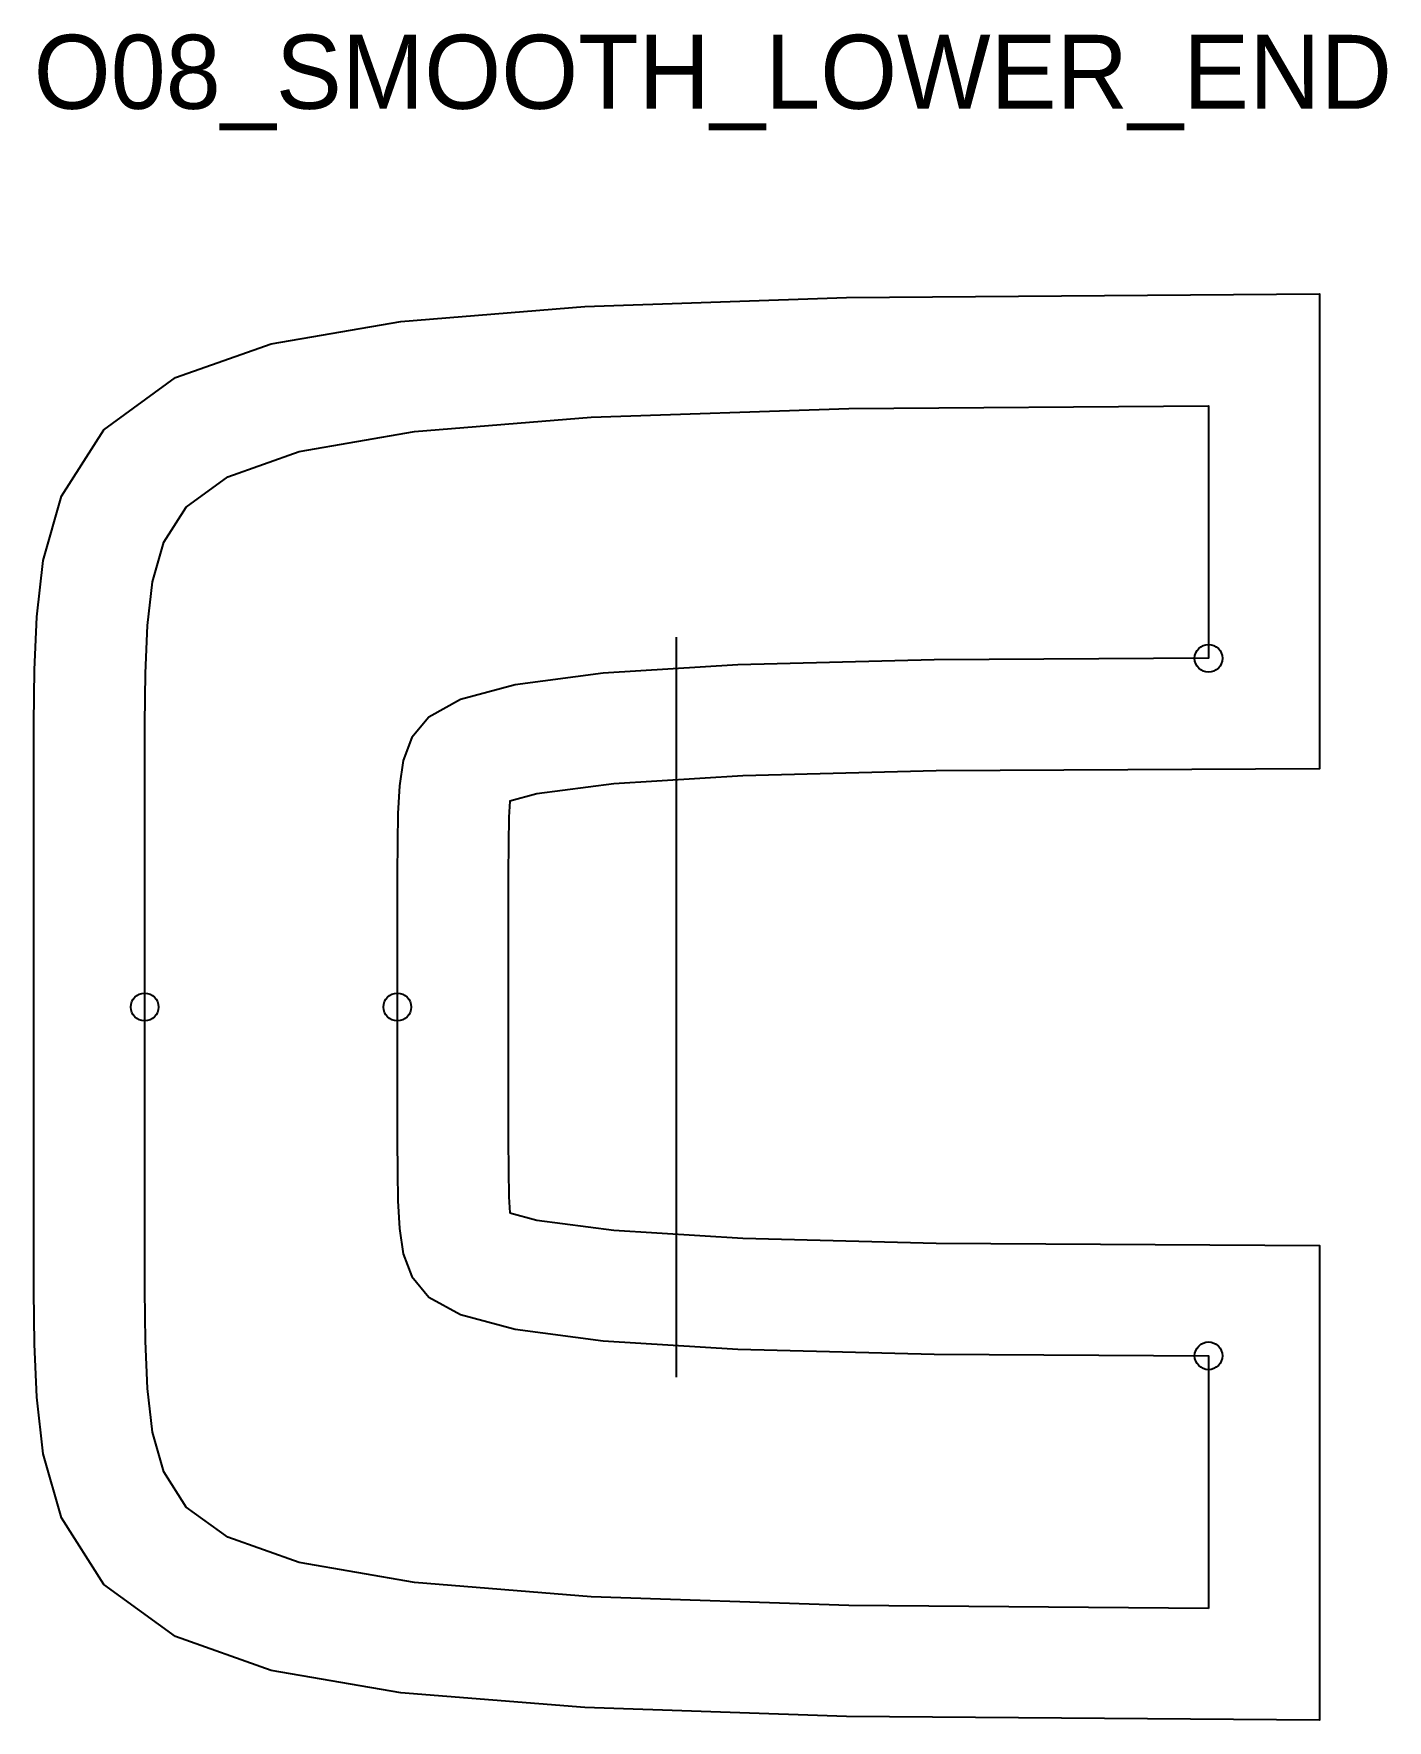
# Model space of a CAD drawing. Header units: millimetres. Extents: x -127 to 19, y -12 to 170.
import ezdxf

# ---------------------------------------------------------------- set-up
doc = ezdxf.new("R2010")
doc.units = ezdxf.units.MM
for name, color, linetype in [('CUT', 1, 'Continuous'), ('GRAIN', 3, 'Continuous'), ('ID', 7, 'Continuous'), ('NOTCH', 2, 'Continuous'), ('SEAM', 5, 'Continuous')]:
    doc.layers.add(name, color=color, linetype=linetype)

msp = doc.modelspace()

# ---------------------------------------------------------------- linework, layer by layer
at = {"layer": 'CUT'}
msp.add_lwpolyline([(-75.54, 42.75), (-72.62, 41.96), (-64.3, 40.88), (-50.36, 40.01), (-29.46, 39.48), (12, 39.23), (12, -12.1), (-39.13, -11.69), (-67.42, -10.73), (-87.33, -9.12), (-101.34, -6.71), (-111.68, -3.05), (-119.41, 2.59), (-124.01, 9.78), (-125.97, 16.71), (-126.67, 22.83), (-126.9, 28.56), (-126.98, 34.26), (-127, 40.1), (-127, 46.12), (-127, 52.32), (-127, 58.63), (-127, 65), (-127, 71.37), (-127, 77.68), (-127, 83.87), (-127, 89.9), (-126.98, 95.74), (-126.9, 101.44), (-126.67, 107.17), (-125.97, 113.29), (-124.01, 120.22), (-119.41, 127.41), (-111.68, 133.05), (-101.34, 136.71), (-87.33, 139.12), (-67.42, 140.73), (-39.13, 141.69), (12, 142.1), (12, 90.77), (-29.46, 90.52), (-50.36, 89.99), (-64.3, 89.12), (-72.62, 88.04), (-75.54, 87.25), (-75.63, 85.52), (-75.68, 82.64), (-75.7, 79.4), (-75.7, 75.94), (-75.7, 72.35), (-75.7, 68.7), (-75.7, 65), (-75.7, 61.3), (-75.7, 57.65), (-75.7, 54.06), (-75.7, 50.6), (-75.68, 47.36), (-75.63, 44.48), (-75.54, 42.75)], close=True, dxfattribs=at)
at = {"layer": 'GRAIN'}
msp.add_line((-57.5, 25), (-57.5, 105), dxfattribs=at)
at = {"layer": 'NOTCH'}
for centre in [(0, 102.7), (-115, 65), (-87.7, 65), (0, 27.3)]:
    msp.add_circle(centre, 1.5, dxfattribs=at)
at = {"layer": 'SEAM'}
msp.add_lwpolyline([(0, 0), (-38.88, 0.31), (-66.73, 1.25), (-85.82, 2.8), (-98.3, 4.95), (-106.02, 7.68), (-110.51, 10.95), (-112.95, 14.75), (-114.15, 19.04), (-114.69, 23.76), (-114.91, 28.89), (-114.98, 34.36), (-115, 40.13), (-115, 46.13), (-115, 52.32), (-115, 58.63), (-115, 65), (-115, 71.37), (-115, 77.68), (-115, 83.87), (-115, 89.87), (-114.98, 95.64), (-114.91, 101.11), (-114.69, 106.24), (-114.15, 110.96), (-112.95, 115.25), (-110.51, 119.05), (-106.02, 122.32), (-98.3, 125.05), (-85.82, 127.2), (-66.73, 128.75), (-38.88, 129.69), (0, 130), (0, 102.7), (-29.65, 102.52), (-50.89, 101.98), (-65.45, 101.08), (-74.96, 99.83), (-80.85, 98.25), (-84.28, 96.35), (-86.13, 94.14), (-87.05, 91.66), (-87.47, 88.92), (-87.63, 85.94), (-87.68, 82.77), (-87.7, 79.43), (-87.7, 75.94), (-87.7, 72.35), (-87.7, 68.7), (-87.7, 65), (-87.7, 61.3), (-87.7, 57.65), (-87.7, 54.06), (-87.7, 50.57), (-87.68, 47.23), (-87.63, 44.06), (-87.47, 41.08), (-87.05, 38.34), (-86.13, 35.86), (-84.28, 33.65), (-80.85, 31.75), (-74.96, 30.17), (-65.45, 28.92), (-50.89, 28.02), (-29.65, 27.48), (0, 27.3)], close=True, dxfattribs=at)

# ---------------------------------------------------------------- texts
at = {"layer": 'ID'}
msp.add_text('O08_SMOOTH_LOWER_END', height=8, dxfattribs=at).set_placement((-127, 162.1))

doc.saveas('drawing.dxf')
